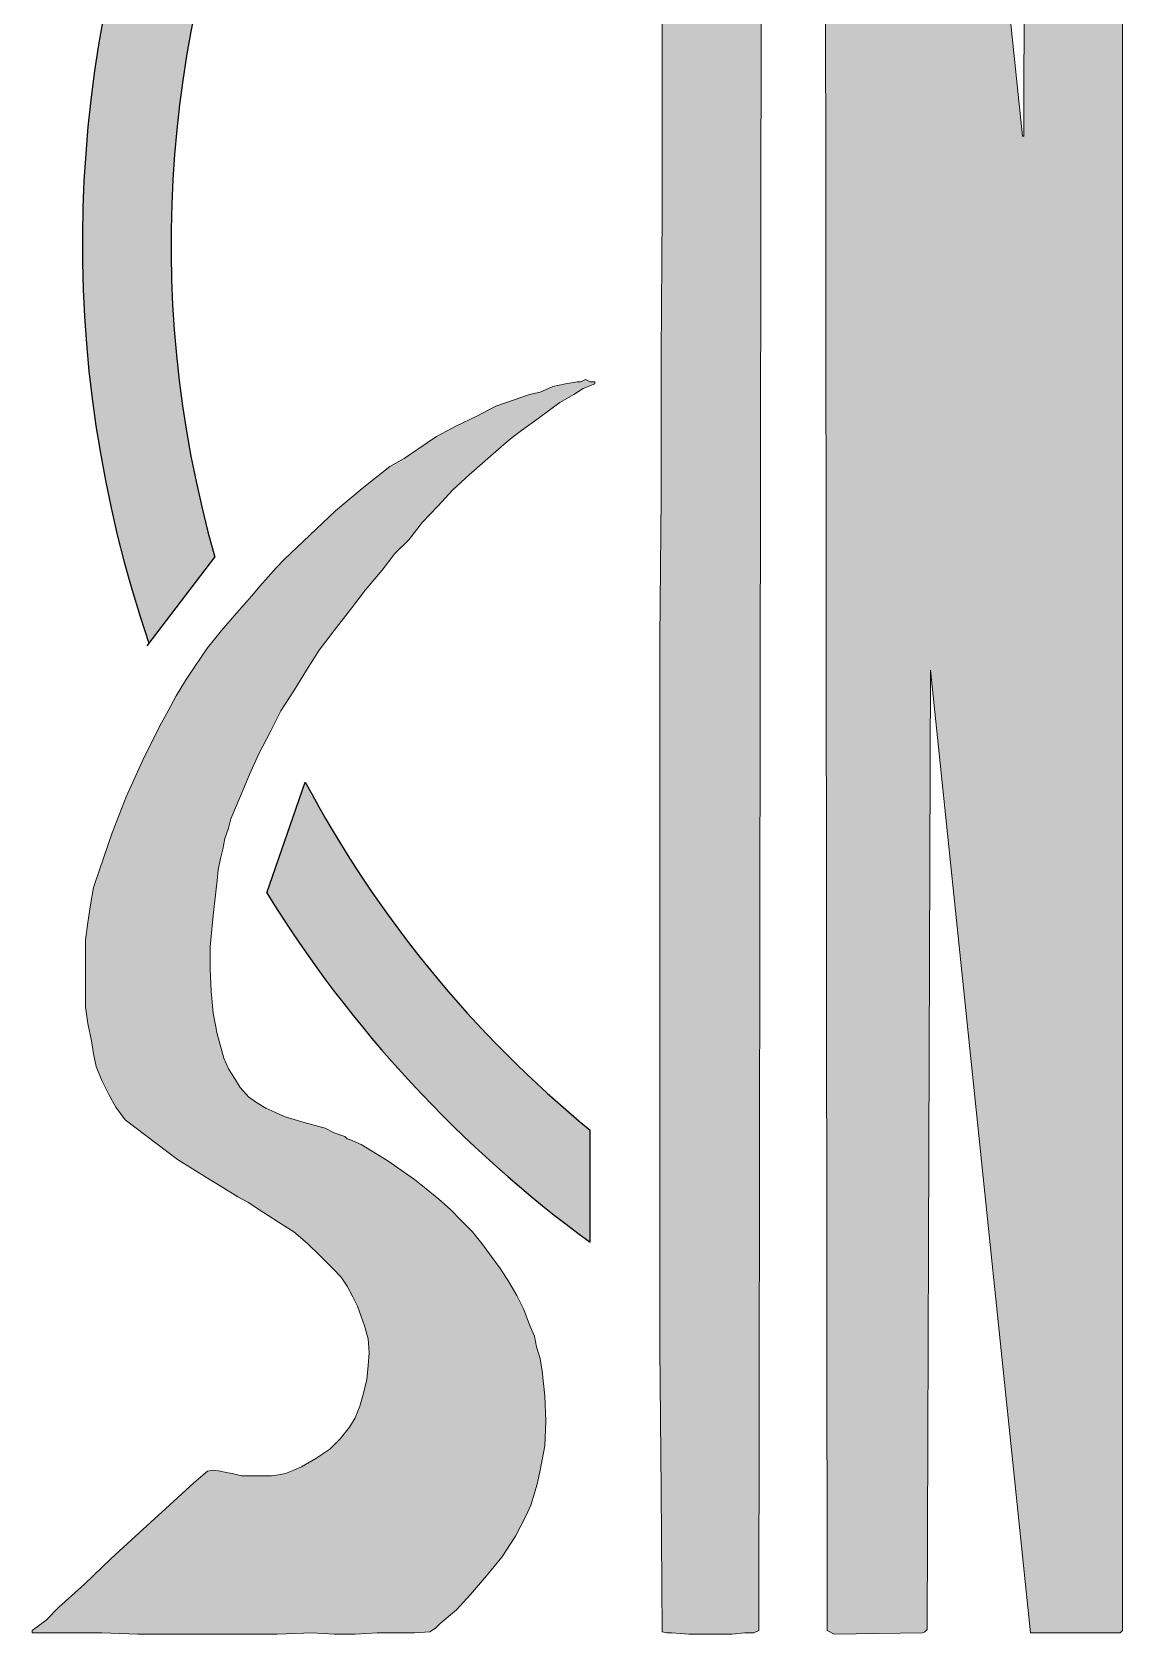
# Model space of a CAD drawing. Extents: x 24843 to 27502, y -10108 to -7552.
# Drawn here: x 25496.47 to 25503.4, y -8444.31 to -8434.29 of the extents above; entities that cross this region are included whole.
import ezdxf

# ---------------------------------------------------------------- set-up
doc = ezdxf.new("R2010")
doc.units = 0
doc.layers.get('0').update_dxf_attribs({"linetype": 'CONTINUOUS'})

# ---------------------------------------------------------------- blocks, each defined once
blk = doc.blocks.new('*U19')
h = blk.add_hatch(color=1)
h.paths.add_polyline_path([(92.7733, 8.5007), (93.129, 8.2328, 1.781679), (82.8649, 10.5124), (83.1933, 10.9419, -1.737502)])
h.paths.add_polyline_path([(83.6443, 9.8213), (83.4524, 9.2685, 0.097177), (85.0636, 7.5284), (85.0636, 8.0869, -0.098964)])
for points in [[(87.717, 17.8719), (87.717, 17.9003), (87.7115, 17.9353), (87.717, 18.0106), (87.7115, 18.086), (87.6941, 18.097), (87.6766, 18.1025), (87.6251, 18.0915), (87.5727, 18.0796), (87.5259, 18.063), (87.5148, 18.063), (87.4974, 18.0566), (87.468, 18.0566), (87.445, 18.0502), (87.3816, 18.0391), (87.3172, 18.0162), (87.3007, 18.0162), (87.2768, 18.0106), (87.2538, 17.9987), (87.2428, 17.9867), (87.2363, 17.9638), (87.2363, 17.9408), (87.2253, 13.0392), (87.2198, 13.0392), (86.7327, 17.7202), (86.7327, 17.7726), (86.7132, 17.8187), (86.6858, 17.8075), (86.6628, 17.7956), (86.5755, 17.7616), (86.4367, 17.6972), (86.3678, 17.6678), (86.3034, 17.6393), (86.2575, 17.6099), (86.24, 17.5934), (86.2345, 17.5529), (86.2345, 17.5125), (86.2455, 5.5935), (86.2805, 5.576), (86.7207, 5.5816), (86.7327, 5.5871), (86.7437, 5.599), (86.7612, 10.3793), (87.2593, 5.5816), (87.6885, 5.5816), (87.706, 5.5816), (87.717, 5.5935)], [(85.9211, 17.1816), (85.9211, 17.2331), (85.9211, 17.2855), (85.9211, 17.3378), (85.9211, 17.3847), (85.9156, 17.4077), (85.8981, 17.4252), (85.8457, 17.3902), (85.7823, 17.3553), (85.7189, 17.3149), (85.649, 17.2744), (85.5856, 17.2276), (85.5222, 17.1921), (85.5222, 17.188), (85.5079, 17.183), (85.4983, 17.1761), (85.4698, 17.1586), (85.4459, 17.1412), (85.434, 17.1237), (85.4285, 16.8976), (85.4285, 16.1908), (85.4285, 15.484), (85.4285, 14.7772), (85.4229, 14.0704), (85.4229, 13.3636), (85.4229, 12.6568), (85.4174, 11.9491), (85.4174, 11.2423), (85.4119, 10.5355), (85.4119, 9.8287), (85.4119, 9.122), (85.4119, 8.4152), (85.4119, 7.7084), (85.4119, 7.0016), (85.4174, 6.2939), (85.4229, 5.5871), (85.4459, 5.5816), (85.4698, 5.5816), (85.5562, 5.576), (85.7005, 5.576), (85.7704, 5.576), (85.8347, 5.5816), (85.8807, 5.5816), (85.9046, 5.5935)], [(84.6987, 7.2626), (84.6582, 7.3315), (84.6178, 7.395), (84.5709, 7.4593), (84.525, 7.5227), (84.4781, 7.5806), (84.4202, 7.6385), (84.3678, 7.6909), (84.3099, 7.7424), (84.2465, 7.7948), (84.1886, 7.8416), (84.0553, 7.9345), (83.922, 8.0153), (83.8697, 8.0383), (83.8531, 8.0438), (83.8412, 8.0558), (83.7888, 8.0733), (83.7428, 8.0962), (83.639, 8.1256), (83.5397, 8.1541), (83.4928, 8.1771), (83.4478, 8.1955), (83.4009, 8.224), (83.3605, 8.2534), (83.32, 8.2994), (83.2906, 8.3453), (83.2621, 8.3922), (83.2382, 8.4446), (83.2042, 8.5659), (83.1858, 8.6698), (83.1748, 8.78), (83.1693, 8.8903), (83.1693, 8.9997), (83.1748, 9.0521), (83.1803, 9.1045), (83.1858, 9.1569), (83.1913, 9.2148), (83.1987, 9.2727), (83.2042, 9.3306), (83.2097, 9.383), (83.2208, 9.44), (83.2327, 9.4868), (83.2437, 9.5392), (83.2621, 9.5916), (83.2732, 9.6376), (83.32, 9.7479), (83.366, 9.8582), (83.4119, 9.962), (83.4708, 10.0723), (83.5222, 10.1762), (83.5866, 10.2754), (83.65, 10.3793), (83.7134, 10.4776), (83.7888, 10.5769), (83.8697, 10.6808), (83.945, 10.7791), (84.0268, 10.8774), (84.0902, 10.9592), (84.1601, 11.0282), (84.229, 11.1155), (84.3044, 11.1964), (84.3798, 11.2773), (84.4616, 11.3526), (84.6343, 11.5034), (84.6757, 11.5383), (84.7217, 11.5723), (84.786, 11.6192), (84.8494, 11.666), (84.9128, 11.712), (84.9827, 11.7524), (85.0296, 11.7818), (85.0875, 11.8048), (85.0875, 11.8159), (85.0636, 11.8159), (85.0406, 11.8278), (85.0176, 11.8159), (85.0002, 11.8159), (84.9413, 11.8048), (84.8779, 11.7929), (84.8145, 11.7635), (84.7621, 11.7524), (84.6812, 11.7239), (84.5948, 11.6945), (84.4956, 11.6431), (84.3972, 11.5962), (84.2989, 11.5438), (84.206, 11.4804), (84.1371, 11.4335), (84.0663, 11.394), (83.9276, 11.2837), (83.7943, 11.1734), (83.6674, 11.0512), (83.5397, 10.9298), (83.4993, 10.8894), (83.4588, 10.8434), (83.4184, 10.7966), (83.377, 10.7497), (83.3016, 10.6633), (83.2272, 10.5769), (83.1573, 10.4896), (83.0939, 10.3968), (83.0471, 10.3278), (83.0002, 10.2515), (82.9607, 10.1762), (82.9193, 10.1008), (82.8329, 9.9271), (82.7511, 9.7479), (82.6822, 9.5686), (82.6178, 9.383), (82.5893, 9.2957), (82.5728, 9.2093), (82.5599, 9.122), (82.5489, 9.0346), (82.5489, 8.9538), (82.5489, 8.8729), (82.5489, 8.7856), (82.5489, 8.6992), (82.5599, 8.6174), (82.5783, 8.531), (82.5893, 8.4675), (82.6013, 8.4032), (82.6307, 8.3343), (82.6647, 8.2644), (82.6996, 8.201), (82.7456, 8.1376), (83.0075, 7.94), (83.082, 7.894), (83.1573, 7.8472), (83.2327, 7.8003), (83.3081, 7.7552), (83.3605, 7.7258), (83.4119, 7.6909), (83.4588, 7.6615), (83.5112, 7.6275), (83.5866, 7.5806), (83.6555, 7.5227), (83.7198, 7.4593), (83.7833, 7.395), (83.8237, 7.3545), (83.8531, 7.3086), (83.8816, 7.2562), (83.9046, 7.2102), (83.922, 7.1578), (83.9395, 7.1109), (83.957, 7.0475), (83.9634, 6.9777), (83.957, 6.9143), (83.9515, 6.8444), (83.934, 6.7755), (83.9165, 6.7111), (83.8935, 6.6532), (83.8641, 6.6073), (83.8173, 6.5494), (83.7658, 6.4979), (83.6969, 6.451), (83.6261, 6.4097), (83.5866, 6.3931), (83.5452, 6.3757), (83.5112, 6.3701), (83.4763, 6.3646), (83.4239, 6.3646), (83.3715, 6.3646), (83.3255, 6.3646), (83.2796, 6.3757), (83.2502, 6.3812), (83.2208, 6.3876), (83.1858, 6.3931), (83.1573, 6.3876), (83.0884, 6.3288), (82.9487, 6.202), (82.8164, 6.0797), (82.6766, 5.9529), (82.5434, 5.8251), (82.479, 5.7672), (82.4156, 5.7093), (82.3522, 5.6459), (82.2824, 5.5935), (82.2824, 5.5816), (82.4561, 5.5816), (82.6307, 5.5816), (82.809, 5.576), (82.9836, 5.576), (83.1573, 5.576), (83.3311, 5.576), (83.5048, 5.576), (83.6785, 5.5816), (83.7888, 5.576), (83.8935, 5.576), (84.0029, 5.5816), (84.1132, 5.5816), (84.1886, 5.5816), (84.2649, 5.5871), (84.2934, 5.6045), (84.3163, 5.6284), (84.3972, 5.6974), (84.4671, 5.7727), (84.548, 5.8656), (84.6233, 5.9584), (84.6923, 6.0632), (84.7446, 6.167), (84.7685, 6.2185), (84.786, 6.2773), (84.8025, 6.3288), (84.8145, 6.3931), (84.8384, 6.5144), (84.8439, 6.6367), (84.8384, 6.7635), (84.8255, 6.8858), (84.8145, 6.9492), (84.797, 7.0071), (84.786, 7.0595), (84.7621, 7.1174), (84.7336, 7.1927)]]:
    blk.add_hatch(color=0).paths.add_polyline_path(points)
at = {"color": 1}
for p, q in [((82.8559, 10.5006), (83.1933, 10.9419)), ((83.4524, 9.2685), (83.6443, 9.8213)), ((85.0636, 7.5284), (85.0636, 8.0869))]:
    blk.add_line(p, q, dxfattribs=at)
at = {"color": 0, "lineweight": 0}
for points in [[(87.717, 17.8719), (87.717, 5.5935), (87.706, 5.5816), (87.6885, 5.5816), (87.2593, 5.5816), (86.7612, 10.3793), (86.7437, 5.599), (86.7327, 5.5871), (86.7207, 5.5816), (86.2805, 5.576), (86.2455, 5.5935), (86.2345, 17.5125)], [(86.7327, 17.7202), (87.2198, 13.0392), (87.2253, 13.0392), (87.2363, 17.9408)], [(85.9211, 17.1816), (85.9046, 5.5935), (85.8807, 5.5816), (85.8347, 5.5816), (85.7704, 5.576), (85.7005, 5.576), (85.5562, 5.576), (85.4698, 5.5816), (85.4459, 5.5816), (85.4229, 5.5871), (85.4174, 6.2939), (85.4119, 7.0016), (85.4119, 7.7084), (85.4119, 8.4152), (85.4119, 9.122), (85.4119, 9.8287), (85.4119, 10.5355), (85.4174, 11.2423), (85.4174, 11.9491), (85.4229, 12.6568), (85.4229, 13.3636), (85.4229, 14.0704)]]:
    blk.add_lwpolyline(points, dxfattribs=at)
blk.add_lwpolyline([(85.0406, 11.8278), (85.0636, 11.8159), (85.0875, 11.8159), (85.0875, 11.8048), (85.0296, 11.7818), (84.9827, 11.7524), (84.9128, 11.712), (84.8494, 11.666), (84.786, 11.6192), (84.7217, 11.5723), (84.6757, 11.5383), (84.6343, 11.5034), (84.4616, 11.3526), (84.3798, 11.2773), (84.3044, 11.1964), (84.229, 11.1155), (84.1601, 11.0282), (84.0902, 10.9592), (84.0268, 10.8774), (83.945, 10.7791), (83.8697, 10.6808), (83.7888, 10.5769), (83.7134, 10.4776), (83.65, 10.3793), (83.5866, 10.2754), (83.5222, 10.1762), (83.4708, 10.0723), (83.4119, 9.962), (83.366, 9.8582), (83.32, 9.7479), (83.2732, 9.6376), (83.2621, 9.5916), (83.2437, 9.5392), (83.2327, 9.4868), (83.2208, 9.44), (83.2097, 9.383), (83.2042, 9.3306), (83.1987, 9.2727), (83.1913, 9.2148), (83.1858, 9.1569), (83.1803, 9.1045), (83.1748, 9.0521), (83.1693, 8.9997), (83.1693, 8.8903), (83.1748, 8.78), (83.1858, 8.6698), (83.2042, 8.5659), (83.2382, 8.4446), (83.2621, 8.3922), (83.2906, 8.3453), (83.32, 8.2994), (83.3605, 8.2534), (83.4009, 8.224), (83.4478, 8.1955), (83.4928, 8.1771), (83.5397, 8.1541), (83.639, 8.1256), (83.7428, 8.0962), (83.7888, 8.0733), (83.8412, 8.0558), (83.8531, 8.0438), (83.8697, 8.0383), (83.922, 8.0153), (84.0553, 7.9345), (84.1886, 7.8416), (84.2465, 7.7948), (84.3099, 7.7424), (84.3678, 7.6909), (84.4202, 7.6385), (84.4781, 7.5806), (84.525, 7.5227), (84.5709, 7.4593), (84.6178, 7.395), (84.6582, 7.3315), (84.6987, 7.2626), (84.7336, 7.1927), (84.7621, 7.1174), (84.786, 7.0595), (84.797, 7.0071), (84.8145, 6.9492), (84.8255, 6.8858), (84.8384, 6.7635), (84.8439, 6.6367), (84.8384, 6.5144), (84.8145, 6.3931), (84.8025, 6.3288), (84.786, 6.2773), (84.7685, 6.2185), (84.7446, 6.167), (84.6923, 6.0632), (84.6233, 5.9584), (84.548, 5.8656), (84.4671, 5.7727), (84.3972, 5.6974), (84.3163, 5.6284), (84.2934, 5.6045), (84.2649, 5.5871), (84.1886, 5.5816), (84.1132, 5.5816), (84.0029, 5.5816), (83.8935, 5.576), (83.7888, 5.576), (83.6785, 5.5816), (83.5048, 5.576), (83.3311, 5.576), (83.1573, 5.576), (82.9836, 5.576), (82.809, 5.576), (82.6307, 5.5816), (82.4561, 5.5816), (82.2824, 5.5816), (82.2824, 5.5935), (82.3522, 5.6459), (82.4156, 5.7093), (82.479, 5.7672), (82.5434, 5.8251), (82.6766, 5.9529), (82.8164, 6.0797), (82.9487, 6.202), (83.0884, 6.3288), (83.1573, 6.3876), (83.1858, 6.3931), (83.2208, 6.3876), (83.2502, 6.3812), (83.2796, 6.3757), (83.3255, 6.3646), (83.3715, 6.3646), (83.4239, 6.3646), (83.4763, 6.3646), (83.5112, 6.3701), (83.5452, 6.3757), (83.5866, 6.3931), (83.6261, 6.4097), (83.6969, 6.451), (83.7658, 6.4979), (83.8173, 6.5494), (83.8641, 6.6073), (83.8935, 6.6532), (83.9165, 6.7111), (83.934, 6.7755), (83.9515, 6.8444), (83.957, 6.9143), (83.9634, 6.9777), (83.957, 7.0475), (83.9395, 7.1109), (83.922, 7.1578), (83.9046, 7.2102), (83.8816, 7.2562), (83.8531, 7.3086), (83.8237, 7.3545), (83.7833, 7.395), (83.7198, 7.4593), (83.6555, 7.5227), (83.5866, 7.5806), (83.5112, 7.6275), (83.4588, 7.6615), (83.4119, 7.6909), (83.3605, 7.7258), (83.3081, 7.7552), (83.2327, 7.8003), (83.1573, 7.8472), (83.082, 7.894), (83.0075, 7.94), (82.7456, 8.1376), (82.6996, 8.201), (82.6647, 8.2644), (82.6307, 8.3343), (82.6013, 8.4032), (82.5893, 8.4675), (82.5783, 8.531), (82.5599, 8.6174), (82.5489, 8.6992), (82.5489, 8.7856), (82.5489, 8.8729), (82.5489, 8.9538), (82.5489, 9.0346), (82.5599, 9.122), (82.5728, 9.2093), (82.5893, 9.2957), (82.6178, 9.383), (82.6822, 9.5686), (82.7511, 9.7479), (82.8329, 9.9271), (82.9193, 10.1008), (82.9607, 10.1762), (83.0002, 10.2515), (83.0471, 10.3278), (83.0939, 10.3968), (83.1573, 10.4896), (83.2272, 10.5769), (83.3016, 10.6633), (83.377, 10.7497), (83.4184, 10.7966), (83.4588, 10.8434), (83.4993, 10.8894), (83.5397, 10.9298), (83.6674, 11.0512), (83.7943, 11.1734), (83.9276, 11.2837), (84.0663, 11.394), (84.1371, 11.4335), (84.206, 11.4804), (84.2989, 11.5438), (84.3972, 11.5962), (84.4956, 11.6431), (84.5948, 11.6945), (84.6812, 11.7239), (84.7621, 11.7524), (84.8145, 11.7635), (84.8779, 11.7929), (84.9413, 11.8048), (85.0002, 11.8159), (85.0176, 11.8159), (85.0406, 11.8278)], close=True, dxfattribs=at)
at = {"color": 1}
for radius, start, end in [(6.1585, 316.08612, 198.86966), (5.7168, 315.54805, 195.85966), (5.7168, 207.98891, 230.59616), (6.1585, 211.6948, 233.89633)]:
    blk.add_arc((88.6925, 12.5042), radius, start, end, dxfattribs=at)
blk = doc.blocks.new('logo')
at = {"xscale": 0.8711999999999875, "yscale": 0.8711999999999875, "zscale": 0.8711999999999875}
blk.add_blockref('*U19', (-201.8866, 1.3826), dxfattribs=at)

msp = doc.modelspace()

# ---------------------------------------------------------------- block references
at = {"xscale": 1.439999999999997, "yscale": 1.439999999999997, "zscale": 1.439999999999997}
msp.add_blockref('logo', (25683.96, -8453.294), dxfattribs=at)

doc.saveas('drawing.dxf')
